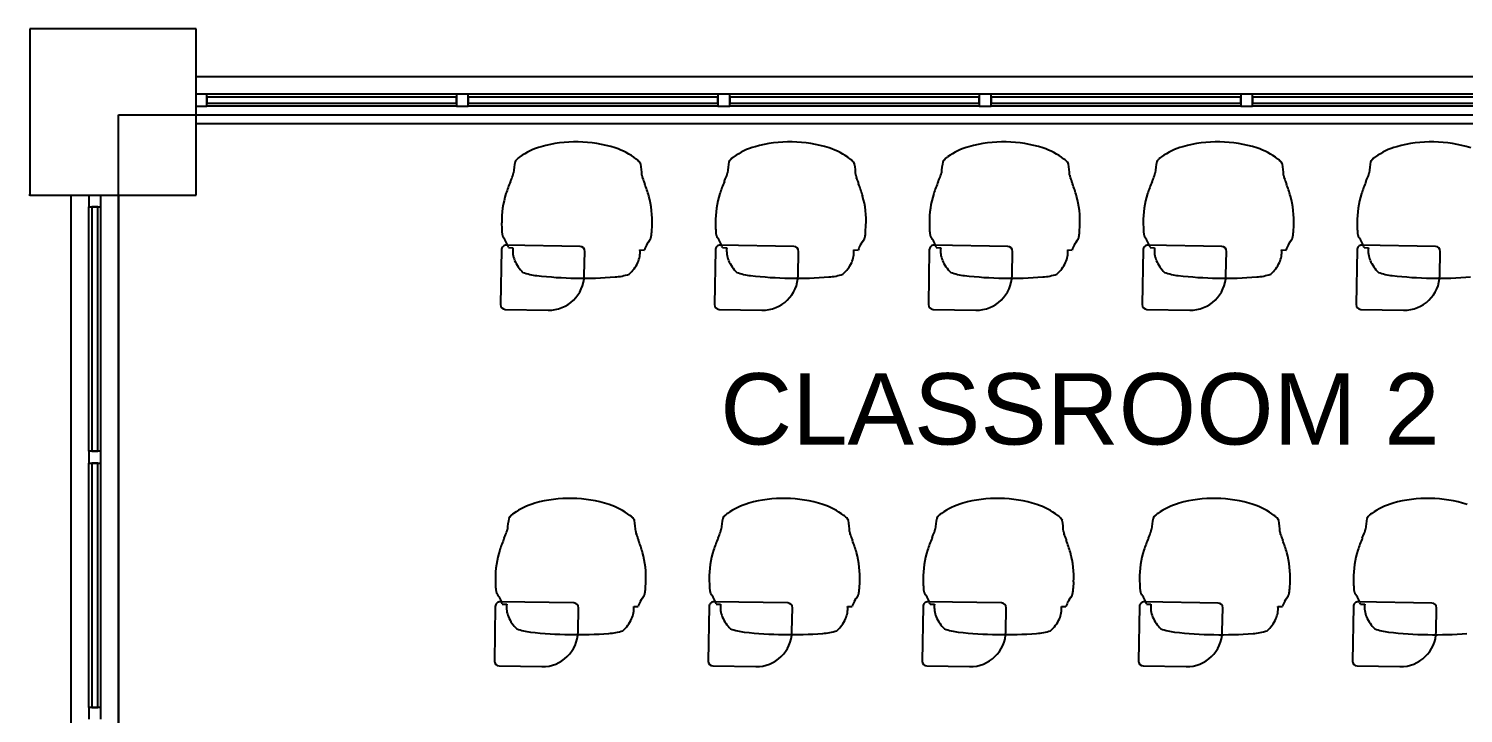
# Model space of a CAD drawing. Header units: inches. Extents: x 318758 to 339823, y 367287 to 384892.
# Drawn here: x 318758 to 324795, y 382011 to 384892 of the extents above; entities that cross this region are included whole.
import ezdxf

# ---------------------------------------------------------------- set-up
doc = ezdxf.new("R2010")
doc.units = ezdxf.units.IN
doc.header["$MEASUREMENT"] = 0
doc.layers.add('A-AREA-BNDY-CLASSROOMS', color=4, linetype='Continuous', lineweight=25)
doc.layers.add('A-AREA-IDEN', color=1, linetype='Continuous', lineweight=25)
doc.layers.add('freecads.com', color=7, linetype='Continuous')
doc.styles.add('textstyle3', font='Arial.ttf')

msp = doc.modelspace()

# ---------------------------------------------------------------- linework, layer by layer
at = {"layer": 'A-AREA-BNDY-CLASSROOMS', "flags": 128}
msp.add_lwpolyline([(319135.9, 384529.8), (327758.4, 384529.8), (327758.4, 379899.7), (319135.9, 379899.7)], close=True, dxfattribs=at)
at = {"layer": 'freecads.com'}
for p, q in [((319462.7, 384891.6), (318762.7, 384891.6)), ((318762.7, 384891.6), (318762.7, 384191.6)), ((319462.7, 384191.6), (319462.7, 384891.6)), ((319462.7, 384691), (327208.3, 384691)), ((319508.4, 384616), (319462.7, 384616)), ((319508.4, 384566), (319508.4, 384616)), ((320558.4, 384616), (319508.4, 384616)), ((320558.4, 384603.5), (319508.4, 384603.5)), ((319508.4, 384603.5), (319508.4, 384578.5)), ((320608.4, 384616), (320558.4, 384616)), ((320558.4, 384616), (320558.4, 384566)), ((320558.4, 384578.5), (320558.4, 384603.5)), ((320608.4, 384566), (320608.4, 384616)), ((321658.4, 384616), (320608.4, 384616)), ((321658.4, 384603.5), (320608.4, 384603.5)), ((320608.4, 384603.5), (320608.4, 384578.5)), ((321708.4, 384616), (321658.4, 384616)), ((321658.4, 384616), (321658.4, 384566)), ((321658.4, 384578.5), (321658.4, 384603.5)), ((321708.4, 384566), (321708.4, 384616)), ((322758.4, 384616), (321708.4, 384616)), ((322758.4, 384603.5), (321708.4, 384603.5)), ((321708.4, 384603.5), (321708.4, 384578.5)), ((322808.4, 384616), (322758.4, 384616)), ((322758.4, 384616), (322758.4, 384566)), ((322758.4, 384578.5), (322758.4, 384603.5)), ((322808.4, 384566), (322808.4, 384616)), ((323858.4, 384616), (322808.4, 384616)), ((323858.4, 384603.5), (322808.4, 384603.5)), ((322808.4, 384603.5), (322808.4, 384578.5)), ((323908.4, 384616), (323858.4, 384616)), ((323858.4, 384616), (323858.4, 384566)), ((323858.4, 384578.5), (323858.4, 384603.5)), ((323908.4, 384566), (323908.4, 384616)), ((324958.4, 384616), (323908.4, 384616)), ((324958.4, 384603.5), (323908.4, 384603.5)), ((323908.4, 384603.5), (323908.4, 384578.5)), ((319462.7, 384566), (319508.4, 384566)), ((319508.4, 384578.5), (320558.4, 384578.5)), ((320558.4, 384566), (319508.4, 384566)), ((320558.4, 384566), (320608.4, 384566)), ((320608.4, 384578.5), (321658.4, 384578.5)), ((321658.4, 384566), (320608.4, 384566)), ((321658.4, 384566), (321708.4, 384566)), ((321708.4, 384578.5), (322758.4, 384578.5)), ((322758.4, 384566), (321708.4, 384566)), ((322758.4, 384566), (322808.4, 384566)), ((322808.4, 384578.5), (323858.4, 384578.5)), ((323858.4, 384566), (322808.4, 384566)), ((323858.4, 384566), (323908.4, 384566)), ((323908.4, 384578.5), (324958.4, 384578.5)), ((324958.4, 384566), (323908.4, 384566)), ((327208.3, 384491), (319462.7, 384491)), ((318762.7, 384191.6), (318758.4, 384191.6)), ((318762.7, 384191.6), (319462.7, 384191.6)), ((318936.8, 376597.8), (318936.8, 384191.6)), ((319011.8, 384191.6), (319011.8, 384141.6)), ((319061.8, 384141.6), (319061.8, 384191.6)), ((319136.8, 384191.6), (319136.8, 379899.7)), ((319011.8, 384141.6), (319061.8, 384141.6)), ((319011.8, 383114), (319011.8, 384141.6)), ((319024.3, 384141.6), (319024.3, 383114)), ((319049.3, 384141.6), (319024.3, 384141.6)), ((319049.3, 383114), (319049.3, 384141.6)), ((319061.8, 383114), (319061.8, 384141.6)), ((320748.6, 384074.6), (320749.1, 384049.1)), ((321380.3, 384038), (321381.6, 384063.6)), ((321648.6, 384074.6), (321649.1, 384049.1)), ((322280.3, 384038), (322281.6, 384063.6)), ((322548.6, 384074.6), (322549.1, 384049.1)), ((323180.3, 384038), (323181.6, 384063.6)), ((323448.6, 384074.6), (323449.1, 384049.1)), ((324080.3, 384038), (324081.6, 384063.6)), ((324348.6, 384074.6), (324349.1, 384049.1)), ((320748.2, 383961), (320744.2, 383731)), ((321078.5, 383975.2), (320768.5, 383980.6)), ((320777.6, 383970.4), (320796, 383970.1)), ((321096.4, 383854.9), (321098.1, 383954.9)), ((321330.7, 383960.7), (321349.1, 383960.4)), ((321648.2, 383961), (321644.2, 383731)), ((321978.5, 383975.2), (321668.5, 383980.6)), ((321677.6, 383970.4), (321696, 383970.1)), ((321996.4, 383854.9), (321998.1, 383954.9)), ((322230.7, 383960.7), (322249.1, 383960.4)), ((322548.2, 383961), (322544.2, 383731)), ((322878.5, 383975.2), (322568.5, 383980.6)), ((322577.6, 383970.4), (322596, 383970.1)), ((322896.4, 383854.9), (322898.1, 383954.9)), ((323130.7, 383960.7), (323149.1, 383960.4)), ((323448.2, 383961), (323444.2, 383731)), ((323778.5, 383975.2), (323468.5, 383980.6)), ((323477.6, 383970.4), (323496, 383970.1)), ((323796.4, 383854.9), (323798.1, 383954.9)), ((324030.7, 383960.7), (324049.1, 383960.4)), ((324348.2, 383961), (324344.2, 383731)), ((324678.5, 383975.2), (324368.5, 383980.6)), ((324377.6, 383970.4), (324396, 383970.1)), ((324696.4, 383854.9), (324698.1, 383954.9)), ((320763.8, 383710.7), (320943.8, 383707.5)), ((321663.8, 383710.7), (321843.8, 383707.5)), ((322563.8, 383710.7), (322743.8, 383707.5)), ((323463.8, 383710.7), (323643.8, 383707.5)), ((324363.8, 383710.7), (324543.8, 383707.5)), ((319011.8, 383114), (319011.8, 383064)), ((319061.8, 383114), (319011.8, 383114)), ((319024.3, 383114), (319049.3, 383114)), ((319061.8, 383064), (319061.8, 383114)), ((319011.8, 383064), (319061.8, 383064)), ((319011.8, 382036.3), (319011.8, 383064)), ((319024.3, 383064), (319024.3, 382036.3)), ((319049.3, 383064), (319024.3, 383064)), ((319049.3, 382036.3), (319049.3, 383064)), ((319061.8, 382036.3), (319061.8, 383064)), ((320722.4, 382574.8), (320722.9, 382549.3)), ((321354.1, 382538.3), (321355.5, 382563.8)), ((321622.4, 382574.8), (321622.9, 382549.3)), ((322254.1, 382538.3), (322255.5, 382563.8)), ((322522.5, 382574.8), (322523, 382549.3)), ((323154.2, 382538.3), (323155.6, 382563.8)), ((323433.3, 382574.7), (323433.7, 382549.1)), ((324064.9, 382538.1), (324066.3, 382563.6)), ((324333.3, 382574.7), (324333.7, 382549.1)), ((320722, 382461.2), (320718, 382231.2)), ((321052.3, 382475.4), (320742.4, 382480.9)), ((320751.4, 382470.6), (320769.8, 382470.3)), ((321070.2, 382355.1), (321072, 382455.1)), ((321304.5, 382460.9), (321322.9, 382460.6)), ((321622, 382461.2), (321618, 382231.2)), ((321952.3, 382475.4), (321642.4, 382480.9)), ((321651.4, 382470.6), (321669.8, 382470.3)), ((321970.2, 382355.1), (321972, 382455.1)), ((322204.5, 382460.9), (322222.9, 382460.6)), ((322522.1, 382461.2), (322518.1, 382231.2)), ((322852.4, 382475.4), (322542.5, 382480.9)), ((322551.5, 382470.6), (322569.9, 382470.3)), ((322870.3, 382355.1), (322872.1, 382455.1)), ((323104.6, 382460.9), (323123, 382460.6)), ((323432.8, 382461.1), (323428.8, 382231.1)), ((323763.1, 382475.3), (323453.2, 382480.7)), ((323462.2, 382470.5), (323480.6, 382470.1)), ((323781, 382355), (323782.8, 382454.9)), ((324015.3, 382460.8), (324033.7, 382460.5)), ((324332.8, 382461.1), (324328.8, 382231.1)), ((324663.1, 382475.3), (324353.2, 382480.7)), ((324362.2, 382470.5), (324380.6, 382470.1)), ((324681, 382355), (324682.8, 382454.9)), ((320737.6, 382210.9), (320917.6, 382207.8)), ((321637.6, 382210.9), (321817.6, 382207.8)), ((322537.8, 382210.9), (322717.7, 382207.8)), ((323448.5, 382210.7), (323628.4, 382207.6)), ((324348.5, 382210.7), (324528.4, 382207.6)), ((319011.8, 382036.3), (319011.8, 381986.3)), ((319061.8, 382036.3), (319011.8, 382036.3)), ((319024.3, 382036.3), (319049.3, 382036.3)), ((319061.8, 381986.3), (319061.8, 382036.3))]:
    msp.add_line(p, q, dxfattribs=at)
for centre, radius, start, end in [((320991.1, 384122.6), 283, 105.59072, 125.88223), ((321061.7, 383874.5), 541, 72.26186, 105.73814), ((321141, 384120), 283, 52.11777, 72.40927), ((321891.1, 384122.6), 283, 105.59072, 125.88223), ((321961.7, 383874.5), 541, 72.26186, 105.73814), ((322041, 384120), 283, 52.11777, 72.40927), ((322791.1, 384122.6), 283, 105.59072, 125.88223), ((322861.7, 383874.5), 541, 72.26186, 105.73814), ((322941, 384120), 283, 52.11777, 72.40927), ((323691.1, 384122.6), 283, 105.59072, 125.88223), ((323761.7, 383874.5), 541, 72.26186, 105.73814), ((323841, 384120), 283, 52.11777, 72.40927), ((324591.1, 384122.6), 283, 105.59072, 125.88223), ((324661.7, 383874.5), 541, 72.26186, 105.73814), ((321283.8, 384241.6), 486.9, 169.37934, 174.83161), ((320838.5, 384315.6), 36.8, 127.44177, 154.71082), ((320927.9, 384210.9), 174.5, 126.0906, 129.87359), ((321207.2, 384206.1), 174.5, 48.12641, 51.9094), ((321300.2, 384307.5), 36.8, 23.28918, 50.55822), ((320852.6, 384249.1), 486.9, 3.16835, 8.62066), ((322183.8, 384241.6), 486.9, 169.37934, 174.83161), ((321738.5, 384315.6), 36.8, 127.44177, 154.71082), ((321827.9, 384210.9), 174.5, 126.0906, 129.87359), ((322107.2, 384206.1), 174.5, 48.12641, 51.9094), ((322200.2, 384307.5), 36.8, 23.28918, 50.55822), ((321752.6, 384249.1), 486.9, 3.16835, 8.62066), ((323083.8, 384241.6), 486.9, 169.37934, 174.83161), ((322638.5, 384315.6), 36.8, 127.44177, 154.71082), ((322727.9, 384210.9), 174.5, 126.0906, 129.87359), ((323007.2, 384206.1), 174.5, 48.12641, 51.9094), ((323100.2, 384307.5), 36.8, 23.28918, 50.55822), ((322652.6, 384249.1), 486.9, 3.16835, 8.62066), ((323983.8, 384241.6), 486.9, 169.37934, 174.83161), ((323538.5, 384315.6), 36.8, 127.44177, 154.71082), ((323627.9, 384210.9), 174.5, 126.0906, 129.87359), ((323907.2, 384206.1), 174.5, 48.12641, 51.9094), ((324000.2, 384307.5), 36.8, 23.28918, 50.55822), ((323552.6, 384249.1), 486.9, 3.16835, 8.62066), ((324883.8, 384241.6), 486.9, 169.37934, 174.83161), ((324438.5, 384315.6), 36.8, 127.44177, 154.71082), ((324527.9, 384210.9), 174.5, 126.0906, 129.87359), ((321325, 384017.8), 586.5, 156.85548, 162.10618), ((320453.4, 384390.5), 361.4, 336.82802, 339.06362), ((320685.5, 384309.3), 115.8, 335.59117, 348.12902), ((321452.9, 384295.9), 115.8, 189.86873, 202.40959), ((321687.7, 384369), 361.4, 198.93632, 201.17198), ((322225, 384017.8), 586.5, 156.85548, 162.10618), ((321353.4, 384390.5), 361.4, 336.82802, 339.06362), ((321585.5, 384309.3), 115.8, 335.59117, 348.12902), ((322352.9, 384295.9), 115.8, 189.86873, 202.40959), ((322587.7, 384369), 361.4, 198.93632, 201.17198), ((323125, 384017.8), 586.5, 156.85548, 162.10618), ((322253.4, 384390.5), 361.4, 336.82802, 339.06362), ((322485.5, 384309.3), 115.8, 335.59117, 348.12902), ((323252.9, 384295.9), 115.8, 189.86873, 202.40959), ((323487.7, 384369), 361.4, 198.93632, 201.17198), ((324025, 384017.8), 586.5, 156.85548, 162.10618), ((323153.4, 384390.5), 361.4, 336.82802, 339.06362), ((323385.5, 384309.3), 115.8, 335.59117, 348.12902), ((324152.9, 384295.9), 115.8, 189.86873, 202.40959), ((324387.7, 384369), 361.4, 198.93632, 201.17198), ((324925, 384017.8), 586.5, 156.85548, 162.10618), ((324053.4, 384390.5), 361.4, 336.82802, 339.06362), ((324285.5, 384309.3), 115.8, 335.59117, 348.12902), ((321126.3, 384081.9), 377.7, 162.10251, 181.10841), ((320803.7, 384026.9), 586.5, 15.89423, 21.14505), ((321004.4, 384084), 377.7, 356.89159, 15.89749), ((322026.3, 384081.9), 377.7, 162.10251, 181.10841), ((321703.7, 384026.9), 586.5, 15.89423, 21.14505), ((321904.4, 384084), 377.7, 356.89159, 15.89749), ((322926.3, 384081.9), 377.7, 162.10251, 181.10841), ((322603.7, 384026.9), 586.5, 15.89423, 21.14505), ((322804.4, 384084), 377.7, 356.89159, 15.89749), ((323826.3, 384081.9), 377.7, 162.10251, 181.10841), ((323503.7, 384026.9), 586.5, 15.89423, 21.14505), ((323704.4, 384084), 377.7, 356.89159, 15.89749), ((324726.3, 384081.9), 377.7, 162.10251, 181.10841), ((320645.8, 383930.7), 137.6, 16.76954, 37.72809), ((321479.3, 383916.1), 137.6, 140.2719, 161.23045), ((321545.8, 383930.7), 137.6, 16.76954, 37.72809), ((322379.3, 383916.1), 137.6, 140.2719, 161.23045), ((322445.8, 383930.7), 137.6, 16.76954, 37.72809), ((323279.3, 383916.1), 137.6, 140.2719, 161.23045), ((323345.8, 383930.7), 137.6, 16.76954, 37.72809), ((324179.3, 383916.1), 137.6, 140.2719, 161.23045), ((324245.8, 383930.7), 137.6, 16.76954, 37.72809), ((320768.2, 383960.6), 20, 89, 179), ((320899.6, 383957.2), 104.4, 172.90324, 202.59253), ((321078.1, 383955.2), 20, 359, 89), ((321226.6, 383951.4), 104.4, 335.40747, 5.09675), ((321668.2, 383960.6), 20, 89, 179), ((321799.6, 383957.2), 104.4, 172.90324, 202.59253), ((321978.1, 383955.2), 20, 359, 89), ((322126.6, 383951.4), 104.4, 335.40747, 5.09675), ((322568.2, 383960.6), 20, 89, 179), ((322699.6, 383957.2), 104.4, 172.90324, 202.59253), ((322878.1, 383955.2), 20, 359, 89), ((323026.6, 383951.4), 104.4, 335.40747, 5.09675), ((323468.2, 383960.6), 20, 89, 179), ((323599.6, 383957.2), 104.4, 172.90324, 202.59253), ((323778.1, 383955.2), 20, 359, 89), ((323926.6, 383951.4), 104.4, 335.40747, 5.09675), ((324368.2, 383960.6), 20, 89, 179), ((324499.6, 383957.2), 104.4, 172.90324, 202.59253), ((324678.1, 383955.2), 20, 359, 89), ((320938.4, 383973.3), 146.4, 202.59253, 226.90339), ((321188.5, 383968.9), 146.4, 311.0966, 335.40747), ((321838.4, 383973.3), 146.4, 202.59253, 226.90339), ((322088.5, 383968.9), 146.4, 311.0966, 335.40747), ((322738.4, 383973.3), 146.4, 202.59253, 226.90339), ((322988.5, 383968.9), 146.4, 311.0966, 335.40747), ((323638.4, 383973.3), 146.4, 202.59253, 226.90339), ((323888.5, 383968.9), 146.4, 311.0966, 335.40747), ((324538.4, 383973.3), 146.4, 202.59253, 226.90339), ((320923.1, 384096.7), 245.4, 249.80565, 263.65499), ((321091.7, 385613.2), 1771.3, 263.65499, 274.34501), ((320946.4, 383857.5), 150, 269, 359), ((321206.6, 384100.8), 254.5, 274.34501, 287.87477), ((321823.1, 384096.7), 245.4, 249.80565, 263.65499), ((321991.7, 385613.2), 1771.3, 263.65499, 274.34501), ((321846.4, 383857.5), 150, 269, 359), ((322106.6, 384100.8), 254.5, 274.34501, 287.87477), ((322723.1, 384096.7), 245.4, 249.80565, 263.65499), ((322891.7, 385613.2), 1771.3, 263.65499, 274.34501), ((322746.4, 383857.5), 150, 269, 359), ((323006.6, 384100.8), 254.5, 274.34501, 287.87477), ((323623.1, 384096.7), 245.4, 249.80565, 263.65499), ((323791.7, 385613.2), 1771.3, 263.65499, 274.34501), ((323646.4, 383857.5), 150, 269, 359), ((323906.6, 384100.8), 254.5, 274.34501, 287.87477), ((324523.1, 384096.7), 245.4, 249.80565, 263.65499), ((324691.7, 385613.2), 1771.3, 263.65499, 274.34501), ((324546.4, 383857.5), 150, 269, 359), ((320764.2, 383730.7), 20, 179, 269), ((321664.2, 383730.7), 20, 179, 269), ((322564.2, 383730.7), 20, 179, 269), ((323464.2, 383730.7), 20, 179, 269), ((324364.2, 383730.7), 20, 179, 269), ((321035.6, 382374.7), 541, 72.26186, 105.73814), ((321935.6, 382374.7), 541, 72.26186, 105.73814), ((322835.7, 382374.7), 541, 72.26186, 105.73814), ((323746.4, 382374.6), 541, 72.26186, 105.73814), ((324646.4, 382374.6), 541, 72.26186, 105.73814), ((320901.8, 382711.2), 174.5, 126.0906, 129.87359), ((320964.9, 382622.8), 283, 105.59072, 125.88223), ((321114.8, 382620.2), 283, 52.11777, 72.40927), ((321801.8, 382711.2), 174.5, 126.0906, 129.87359), ((321864.9, 382622.8), 283, 105.59072, 125.88223), ((322014.8, 382620.2), 283, 52.11777, 72.40927), ((322701.9, 382711.2), 174.5, 126.0906, 129.87359), ((322765, 382622.8), 283, 105.59072, 125.88223), ((322914.9, 382620.2), 283, 52.11777, 72.40927), ((323612.6, 382711), 174.5, 126.0906, 129.87359), ((323675.7, 382622.7), 283, 105.59072, 125.88223), ((323825.7, 382620.1), 283, 52.11777, 72.40927), ((324512.6, 382711), 174.5, 126.0906, 129.87359), ((324575.7, 382622.7), 283, 105.59072, 125.88223), ((321257.6, 382741.8), 486.9, 169.37934, 174.83161), ((320812.3, 382815.8), 36.8, 127.44177, 154.71082), ((321181, 382706.3), 174.5, 48.12641, 51.9094), ((321274.1, 382807.8), 36.8, 23.28918, 50.55822), ((320826.4, 382749.3), 486.9, 3.16835, 8.62066), ((322157.6, 382741.8), 486.9, 169.37934, 174.83161), ((321712.3, 382815.8), 36.8, 127.44177, 154.71082), ((322081, 382706.3), 174.5, 48.12641, 51.9094), ((322174.1, 382807.8), 36.8, 23.28918, 50.55822), ((321726.4, 382749.3), 486.9, 3.16835, 8.62066), ((323057.7, 382741.8), 486.9, 169.37934, 174.83161), ((322612.4, 382815.8), 36.8, 127.44177, 154.71082), ((322981.1, 382706.3), 174.5, 48.12641, 51.9094), ((323074.2, 382807.8), 36.8, 23.28918, 50.55822), ((322626.5, 382749.3), 486.9, 3.16835, 8.62066), ((323968.4, 382741.6), 486.9, 169.37934, 174.83161), ((323523.1, 382815.7), 36.8, 127.44177, 154.71082), ((323891.8, 382706.1), 174.5, 48.12641, 51.9094), ((323984.9, 382807.6), 36.8, 23.28918, 50.55822), ((323537.3, 382749.2), 486.9, 3.16835, 8.62066), ((324868.4, 382741.6), 486.9, 169.37934, 174.83161), ((324423.1, 382815.7), 36.8, 127.44177, 154.71082), ((321298.8, 382518), 586.5, 156.85548, 162.10618), ((320427.2, 382890.8), 361.4, 336.82802, 339.06362), ((320659.3, 382809.5), 115.8, 335.59117, 348.12902), ((321426.7, 382796.1), 115.8, 189.86873, 202.40959), ((321661.5, 382869.2), 361.4, 198.93632, 201.17198), ((320777.5, 382527.1), 586.5, 15.89423, 21.14505), ((322198.8, 382518), 586.5, 156.85548, 162.10618), ((321327.2, 382890.8), 361.4, 336.82802, 339.06362), ((321559.3, 382809.5), 115.8, 335.59117, 348.12902), ((322326.7, 382796.1), 115.8, 189.86873, 202.40959), ((322561.5, 382869.2), 361.4, 198.93632, 201.17198), ((321677.5, 382527.1), 586.5, 15.89423, 21.14505), ((323098.9, 382518), 586.5, 156.85548, 162.10618), ((322227.3, 382890.8), 361.4, 336.82802, 339.06362), ((322459.4, 382809.5), 115.8, 335.59117, 348.12902), ((323226.8, 382796.1), 115.8, 189.86873, 202.40959), ((323461.6, 382869.2), 361.4, 198.93632, 201.17198), ((322577.6, 382527.1), 586.5, 15.89423, 21.14505), ((324009.6, 382517.9), 586.5, 156.85548, 162.10618), ((323138, 382890.6), 361.4, 336.82802, 339.06362), ((323370.1, 382809.3), 115.8, 335.59117, 348.12902), ((324137.6, 382795.9), 115.8, 189.86873, 202.40959), ((324372.4, 382869.1), 361.4, 198.93632, 201.17198), ((323488.3, 382527), 586.5, 15.89423, 21.14505), ((324909.6, 382517.9), 586.5, 156.85548, 162.10618), ((324038, 382890.6), 361.4, 336.82802, 339.06362), ((324270.1, 382809.3), 115.8, 335.59117, 348.12902), ((321100.1, 382582.1), 377.7, 162.10251, 181.10841), ((320978.3, 382584.3), 377.7, 356.89159, 15.89749), ((322000.1, 382582.1), 377.7, 162.10251, 181.10841), ((321878.3, 382584.3), 377.7, 356.89159, 15.89749), ((322900.2, 382582.1), 377.7, 162.10251, 181.10841), ((322778.4, 382584.3), 377.7, 356.89159, 15.89749), ((323810.9, 382582), 377.7, 162.10251, 181.10841), ((323689.1, 382584.1), 377.7, 356.89159, 15.89749), ((324710.9, 382582), 377.7, 162.10251, 181.10841), ((320619.7, 382430.9), 137.6, 16.76954, 37.72809), ((321453.2, 382416.4), 137.6, 140.2719, 161.23045), ((321519.7, 382430.9), 137.6, 16.76954, 37.72809), ((322353.2, 382416.4), 137.6, 140.2719, 161.23045), ((322419.8, 382430.9), 137.6, 16.76954, 37.72809), ((323253.3, 382416.4), 137.6, 140.2719, 161.23045), ((323330.5, 382430.8), 137.6, 16.76954, 37.72809), ((324164, 382416.2), 137.6, 140.2719, 161.23045), ((324230.5, 382430.8), 137.6, 16.76954, 37.72809), ((320742, 382460.9), 20, 89, 179), ((320873.4, 382457.4), 104.4, 172.90324, 202.59253), ((321052, 382455.4), 20, 359, 89), ((321200.5, 382451.7), 104.4, 335.40747, 5.09675), ((321642, 382460.9), 20, 89, 179), ((321773.4, 382457.4), 104.4, 172.90324, 202.59253), ((321952, 382455.4), 20, 359, 89), ((322100.5, 382451.7), 104.4, 335.40747, 5.09675), ((322542.1, 382460.9), 20, 89, 179), ((322673.5, 382457.4), 104.4, 172.90324, 202.59253), ((322852.1, 382455.4), 20, 359, 89), ((323000.6, 382451.7), 104.4, 335.40747, 5.09675), ((323452.8, 382460.7), 20, 89, 179), ((323584.2, 382457.2), 104.4, 172.90324, 202.59253), ((323762.8, 382455.3), 20, 359, 89), ((323911.3, 382451.5), 104.4, 335.40747, 5.09675), ((324352.8, 382460.7), 20, 89, 179), ((324484.2, 382457.2), 104.4, 172.90324, 202.59253), ((324662.8, 382455.3), 20, 359, 89), ((320912.2, 382473.5), 146.4, 202.59253, 226.90339), ((321162.3, 382469.1), 146.4, 311.0966, 335.40747), ((321812.2, 382473.5), 146.4, 202.59253, 226.90339), ((322062.3, 382469.1), 146.4, 311.0966, 335.40747), ((322712.3, 382473.5), 146.4, 202.59253, 226.90339), ((322962.4, 382469.1), 146.4, 311.0966, 335.40747), ((323623, 382473.4), 146.4, 202.59253, 226.90339), ((323873.1, 382469), 146.4, 311.0966, 335.40747), ((324523, 382473.4), 146.4, 202.59253, 226.90339), ((320896.9, 382596.9), 245.4, 249.80565, 263.65499), ((321065.5, 384113.5), 1771.3, 263.65499, 274.34501), ((320920.2, 382357.7), 150, 269, 359), ((321180.4, 382601), 254.5, 274.34501, 287.87477), ((321796.9, 382596.9), 245.4, 249.80565, 263.65499), ((321965.5, 384113.5), 1771.3, 263.65499, 274.34501), ((321820.2, 382357.7), 150, 269, 359), ((322080.4, 382601), 254.5, 274.34501, 287.87477), ((322697, 382596.9), 245.4, 249.80565, 263.65499), ((322865.6, 384113.5), 1771.3, 263.65499, 274.34501), ((322720.3, 382357.7), 150, 269, 359), ((322980.5, 382601), 254.5, 274.34501, 287.87477), ((323607.7, 382596.8), 245.4, 249.80565, 263.65499), ((323776.3, 384113.3), 1771.3, 263.65499, 274.34501), ((323631.1, 382357.6), 150, 269, 359), ((323891.3, 382600.8), 254.5, 274.34501, 287.87477), ((324507.7, 382596.8), 245.4, 249.80565, 263.65499), ((324676.3, 384113.3), 1771.3, 263.65499, 274.34501), ((324531.1, 382357.6), 150, 269, 359), ((320738, 382230.9), 20, 179, 269), ((321638, 382230.9), 20, 179, 269), ((322538.1, 382230.9), 20, 179, 269), ((323448.8, 382230.7), 20, 179, 269), ((324348.8, 382230.7), 20, 179, 269)]:
    msp.add_arc(centre, radius, start, end, dxfattribs=at)
for points in [[(320817.7, 384346.1), (320816.8, 384345.4), (320815, 384343.9), (320812.6, 384341.6), (320810.4, 384339.3), (320808.4, 384337), (320806.7, 384334.7), (320806, 384333.3), (320805.7, 384332.6)], [(321333.6, 384323.4), (321333.3, 384324), (321332.6, 384325.5), (321331, 384327.8), (321329.2, 384330.3), (321327, 384332.7), (321324.7, 384335), (321323, 384336.6), (321322.1, 384337.3)], [(321717.7, 384346.1), (321716.8, 384345.4), (321715, 384343.9), (321712.6, 384341.6), (321710.4, 384339.3), (321708.4, 384337), (321706.7, 384334.7), (321706, 384333.3), (321705.7, 384332.6)], [(322233.6, 384323.4), (322233.3, 384324), (322232.6, 384325.5), (322231, 384327.8), (322229.2, 384330.3), (322227, 384332.7), (322224.7, 384335), (322223, 384336.6), (322222.1, 384337.3)], [(322617.7, 384346.1), (322616.8, 384345.4), (322615, 384343.9), (322612.6, 384341.6), (322610.4, 384339.3), (322608.4, 384337), (322606.7, 384334.7), (322606, 384333.3), (322605.7, 384332.6)], [(323133.6, 384323.4), (323133.3, 384324), (323132.6, 384325.5), (323131, 384327.8), (323129.2, 384330.3), (323127, 384332.7), (323124.7, 384335), (323123, 384336.6), (323122.1, 384337.3)], [(323517.7, 384346.1), (323516.8, 384345.4), (323515, 384343.9), (323512.6, 384341.6), (323510.4, 384339.3), (323508.4, 384337), (323506.7, 384334.7), (323506, 384333.3), (323505.7, 384332.6)], [(324033.6, 384323.4), (324033.3, 384324), (324032.6, 384325.5), (324031, 384327.8), (324029.2, 384330.3), (324027, 384332.7), (324024.7, 384335), (324023, 384336.6), (324022.1, 384337.3)], [(324417.7, 384346.1), (324416.8, 384345.4), (324415, 384343.9), (324412.6, 384341.6), (324410.4, 384339.3), (324408.4, 384337), (324406.7, 384334.7), (324406, 384333.3), (324405.7, 384332.6)], [(321342.3, 384261.8), (321342, 384262.7), (321341.7, 384263.6), (321341.4, 384264.5)], [(322242.3, 384261.8), (322242, 384262.7), (322241.7, 384263.6), (322241.4, 384264.5)], [(323142.3, 384261.8), (323142, 384262.7), (323141.7, 384263.6), (323141.4, 384264.5)], [(324042.3, 384261.8), (324042, 384262.7), (324041.7, 384263.6), (324041.4, 384264.5)], [(321359, 383982.8), (321363, 383989.9), (321367.9, 383997), (321373.5, 384004.1)], [(321373.5, 384004.1), (321374, 384004.6), (321374.8, 384006.1), (321376.1, 384009.3), (321377.2, 384013.5), (321378.2, 384018.6), (321378.8, 384022.4), (321379.1, 384024.4)], [(322259, 383982.8), (322263, 383989.9), (322267.9, 383997), (322273.5, 384004.1)], [(322273.5, 384004.1), (322274, 384004.6), (322274.8, 384006.1), (322276.1, 384009.3), (322277.2, 384013.5), (322278.2, 384018.6), (322278.8, 384022.4), (322279.1, 384024.4)], [(323159, 383982.8), (323163, 383989.9), (323167.9, 383997), (323173.5, 384004.1)], [(323173.5, 384004.1), (323174, 384004.6), (323174.8, 384006.1), (323176.1, 384009.3), (323177.2, 384013.5), (323178.2, 384018.6), (323178.8, 384022.4), (323179.1, 384024.4)], [(324059, 383982.8), (324063, 383989.9), (324067.9, 383997), (324073.5, 384004.1)], [(324073.5, 384004.1), (324074, 384004.6), (324074.8, 384006.1), (324076.1, 384009.3), (324077.2, 384013.5), (324078.2, 384018.6), (324078.8, 384022.4), (324079.1, 384024.4)], [(320791.5, 382846.3), (320790.6, 382845.6), (320788.9, 382844.2), (320786.5, 382841.9), (320784.2, 382839.6), (320782.2, 382837.2), (320780.6, 382834.9), (320779.8, 382833.5), (320779.5, 382832.8)], [(321307.4, 382823.6), (321307.1, 382824.3), (321306.5, 382825.7), (321304.8, 382828.1), (321303, 382830.5), (321300.8, 382832.9), (321298.5, 382835.3), (321296.8, 382836.8), (321295.9, 382837.5)], [(321691.5, 382846.3), (321690.6, 382845.6), (321688.9, 382844.2), (321686.5, 382841.9), (321684.2, 382839.6), (321682.2, 382837.2), (321680.6, 382834.9), (321679.8, 382833.5), (321679.5, 382832.8)], [(322207.4, 382823.6), (322207.1, 382824.3), (322206.5, 382825.7), (322204.8, 382828.1), (322203, 382830.5), (322200.8, 382832.9), (322198.5, 382835.3), (322196.8, 382836.8), (322195.9, 382837.5)], [(322591.6, 382846.3), (322590.7, 382845.6), (322589, 382844.2), (322586.6, 382841.9), (322584.3, 382839.6), (322582.4, 382837.2), (322580.7, 382834.9), (322579.9, 382833.5), (322579.6, 382832.8)], [(323107.5, 382823.6), (323107.2, 382824.3), (323106.6, 382825.7), (323104.9, 382828.1), (323103.1, 382830.5), (323100.9, 382832.9), (323098.6, 382835.3), (323096.9, 382836.8), (323096, 382837.5)], [(323502.3, 382846.2), (323501.4, 382845.5), (323499.7, 382844), (323497.3, 382841.7), (323495, 382839.4), (323493.1, 382837), (323491.4, 382834.7), (323490.7, 382833.3), (323490.4, 382832.7)], [(324018.2, 382823.5), (324018, 382824.1), (324017.3, 382825.6), (324015.7, 382827.9), (324013.8, 382830.3), (324011.6, 382832.7), (324009.3, 382835.1), (324007.6, 382836.6), (324006.8, 382837.4)], [(324402.3, 382846.2), (324401.4, 382845.5), (324399.7, 382844), (324397.3, 382841.7), (324395, 382839.4), (324393.1, 382837), (324391.4, 382834.7), (324390.7, 382833.3), (324390.4, 382832.7)], [(321316.1, 382762), (321315.8, 382763), (321315.5, 382763.9), (321315.3, 382764.7)], [(322216.1, 382762), (322215.8, 382763), (322215.5, 382763.9), (322215.3, 382764.7)], [(323116.2, 382762), (323115.9, 382763), (323115.6, 382763.9), (323115.4, 382764.7)], [(324026.9, 382761.9), (324026.6, 382762.8), (324026.4, 382763.7), (324026.1, 382764.6)], [(321332.8, 382483), (321336.8, 382490.2), (321341.7, 382497.3), (321347.3, 382504.3)], [(321347.3, 382504.3), (321347.8, 382504.8), (321348.6, 382506.3), (321349.9, 382509.5), (321351, 382513.8), (321352.1, 382518.8), (321352.6, 382522.7), (321352.9, 382524.7)], [(322232.8, 382483), (322236.8, 382490.2), (322241.7, 382497.3), (322247.3, 382504.3)], [(322247.3, 382504.3), (322247.8, 382504.8), (322248.6, 382506.3), (322249.9, 382509.5), (322251, 382513.8), (322252.1, 382518.8), (322252.6, 382522.7), (322252.9, 382524.7)], [(323132.9, 382483), (323137, 382490.2), (323141.8, 382497.2), (323147.4, 382504.3)], [(323147.4, 382504.3), (323147.9, 382504.8), (323148.8, 382506.3), (323150, 382509.5), (323151.1, 382513.8), (323152.2, 382518.8), (323152.7, 382522.7), (323153, 382524.7)], [(324043.6, 382482.9), (324047.7, 382490), (324052.5, 382497.1), (324058.2, 382504.1)], [(324058.2, 382504.1), (324058.6, 382504.7), (324059.5, 382506.1), (324060.7, 382509.4), (324061.9, 382513.6), (324062.9, 382518.7), (324063.5, 382522.5), (324063.7, 382524.5)]]:
    msp.add_open_spline(points, degree=3, dxfattribs=at)
for points, knots in [([(320749.1, 384049.1), (320749.1, 384046.7), (320749.3, 384042.2), (320749.9, 384033.6), (320750.9, 384026.1), (320752.3, 384020.3), (320753.4, 384016.9), (320754.2, 384015.4), (320754.7, 384014.9)], [0, 0, 0, 0, 0.142857, 0.285714, 0.571429, 0.714286, 0.857143, 1, 1, 1, 1]), ([(321373.5, 384004.1), (321374, 384004.6), (321374.8, 384006.1), (321376.1, 384009.4), (321377.3, 384013.7), (321378.6, 384020.6), (321379.7, 384029), (321380.2, 384035.7), (321380.3, 384038)], [0, 0, 0, 0, 0.142857, 0.285714, 0.428571, 0.571429, 0.857143, 1, 1, 1, 1]), ([(321649.1, 384049.1), (321649.1, 384046.7), (321649.3, 384042.2), (321649.9, 384033.6), (321650.9, 384026.1), (321652.3, 384020.3), (321653.4, 384016.9), (321654.2, 384015.4), (321654.7, 384014.9)], [0, 0, 0, 0, 0.142857, 0.285714, 0.571429, 0.714286, 0.857143, 1, 1, 1, 1]), ([(322273.5, 384004.1), (322274, 384004.6), (322274.8, 384006.1), (322276.1, 384009.4), (322277.3, 384013.7), (322278.6, 384020.6), (322279.7, 384029), (322280.2, 384035.7), (322280.3, 384038)], [0, 0, 0, 0, 0.142857, 0.285714, 0.428571, 0.571429, 0.857143, 1, 1, 1, 1]), ([(322549.1, 384049.1), (322549.1, 384046.7), (322549.3, 384042.2), (322549.9, 384033.6), (322550.9, 384026.1), (322552.3, 384020.3), (322553.4, 384016.9), (322554.2, 384015.4), (322554.7, 384014.9)], [0, 0, 0, 0, 0.142857, 0.285714, 0.571429, 0.714286, 0.857143, 1, 1, 1, 1]), ([(323173.5, 384004.1), (323174, 384004.6), (323174.8, 384006.1), (323176.1, 384009.4), (323177.3, 384013.7), (323178.6, 384020.6), (323179.7, 384029), (323180.2, 384035.7), (323180.3, 384038)], [0, 0, 0, 0, 0.142857, 0.285714, 0.428571, 0.571429, 0.857143, 1, 1, 1, 1]), ([(323449.1, 384049.1), (323449.1, 384046.7), (323449.3, 384042.2), (323449.9, 384033.6), (323450.9, 384026.1), (323452.3, 384020.3), (323453.4, 384016.9), (323454.2, 384015.4), (323454.7, 384014.9)], [0, 0, 0, 0, 0.142857, 0.285714, 0.571429, 0.714286, 0.857143, 1, 1, 1, 1]), ([(324073.5, 384004.1), (324074, 384004.6), (324074.8, 384006.1), (324076.1, 384009.4), (324077.3, 384013.7), (324078.6, 384020.6), (324079.7, 384029), (324080.2, 384035.7), (324080.3, 384038)], [0, 0, 0, 0, 0.142857, 0.285714, 0.428571, 0.571429, 0.857143, 1, 1, 1, 1]), ([(324349.1, 384049.1), (324349.1, 384046.7), (324349.3, 384042.2), (324349.9, 384033.6), (324350.9, 384026.1), (324352.3, 384020.3), (324353.4, 384016.9), (324354.2, 384015.4), (324354.7, 384014.9)], [0, 0, 0, 0, 0.142857, 0.285714, 0.571429, 0.714286, 0.857143, 1, 1, 1, 1]), ([(320722.9, 382549.3), (320723, 382547), (320723.1, 382542.5), (320723.7, 382533.8), (320724.7, 382526.3), (320726.1, 382520.5), (320727.2, 382517.2), (320728, 382515.7), (320728.5, 382515.1)], [0, 0, 0, 0, 0.142857, 0.285714, 0.571429, 0.714286, 0.857143, 1, 1, 1, 1]), ([(321622.9, 382549.3), (321623, 382547), (321623.1, 382542.5), (321623.7, 382533.8), (321624.7, 382526.3), (321626.1, 382520.5), (321627.2, 382517.2), (321628, 382515.7), (321628.5, 382515.1)], [0, 0, 0, 0, 0.142857, 0.285714, 0.571429, 0.714286, 0.857143, 1, 1, 1, 1]), ([(322523, 382549.3), (322523.1, 382547), (322523.2, 382542.5), (322523.8, 382533.8), (322524.8, 382526.3), (322526.2, 382520.5), (322527.3, 382517.2), (322528.2, 382515.7), (322528.6, 382515.1)], [0, 0, 0, 0, 0.142857, 0.285714, 0.571429, 0.714286, 0.857143, 1, 1, 1, 1]), ([(323433.7, 382549.1), (323433.8, 382546.8), (323433.9, 382542.3), (323434.5, 382533.7), (323435.6, 382526.2), (323436.9, 382520.4), (323438, 382517), (323438.9, 382515.5), (323439.3, 382514.9)], [0, 0, 0, 0, 0.142857, 0.285714, 0.571429, 0.714286, 0.857143, 1, 1, 1, 1]), ([(324333.7, 382549.1), (324333.8, 382546.8), (324333.9, 382542.3), (324334.5, 382533.7), (324335.6, 382526.2), (324336.9, 382520.4), (324338, 382517), (324338.9, 382515.5), (324339.3, 382514.9)], [0, 0, 0, 0, 0.142857, 0.285714, 0.571429, 0.714286, 0.857143, 1, 1, 1, 1]), ([(321347.3, 382504.3), (321347.8, 382504.9), (321348.7, 382506.3), (321349.9, 382509.7), (321351.1, 382514), (321352.5, 382520.9), (321353.5, 382529.2), (321354, 382535.9), (321354.1, 382538.3)], [0, 0, 0, 0, 0.142857, 0.285714, 0.428571, 0.571429, 0.857143, 1, 1, 1, 1]), ([(322247.3, 382504.3), (322247.8, 382504.9), (322248.7, 382506.3), (322249.9, 382509.7), (322251.1, 382514), (322252.5, 382520.9), (322253.5, 382529.2), (322254, 382535.9), (322254.1, 382538.3)], [0, 0, 0, 0, 0.142857, 0.285714, 0.428571, 0.571429, 0.857143, 1, 1, 1, 1]), ([(323147.4, 382504.3), (323147.9, 382504.9), (323148.8, 382506.3), (323150, 382509.7), (323151.2, 382514), (323152.6, 382520.9), (323153.6, 382529.2), (323154.1, 382535.9), (323154.2, 382538.3)], [0, 0, 0, 0, 0.142857, 0.285714, 0.428571, 0.571429, 0.857143, 1, 1, 1, 1]), ([(324058.2, 382504.1), (324058.6, 382504.7), (324059.5, 382506.2), (324060.8, 382509.5), (324061.9, 382513.8), (324063.3, 382520.7), (324064.3, 382529), (324064.8, 382535.8), (324064.9, 382538.1)], [0, 0, 0, 0, 0.142857, 0.285714, 0.428571, 0.571429, 0.857143, 1, 1, 1, 1])]:
    msp.add_open_spline(points, degree=3, knots=knots, dxfattribs=at)

# ---------------------------------------------------------------- texts
at = {"layer": 'A-AREA-IDEN', "insert": (321668.3, 383442.2), "char_height": 300, "attachment_point": 1, "style": 'textstyle3'}
msp.add_mtext('CLASSROOM 2', dxfattribs=at)

doc.saveas('drawing.dxf')
